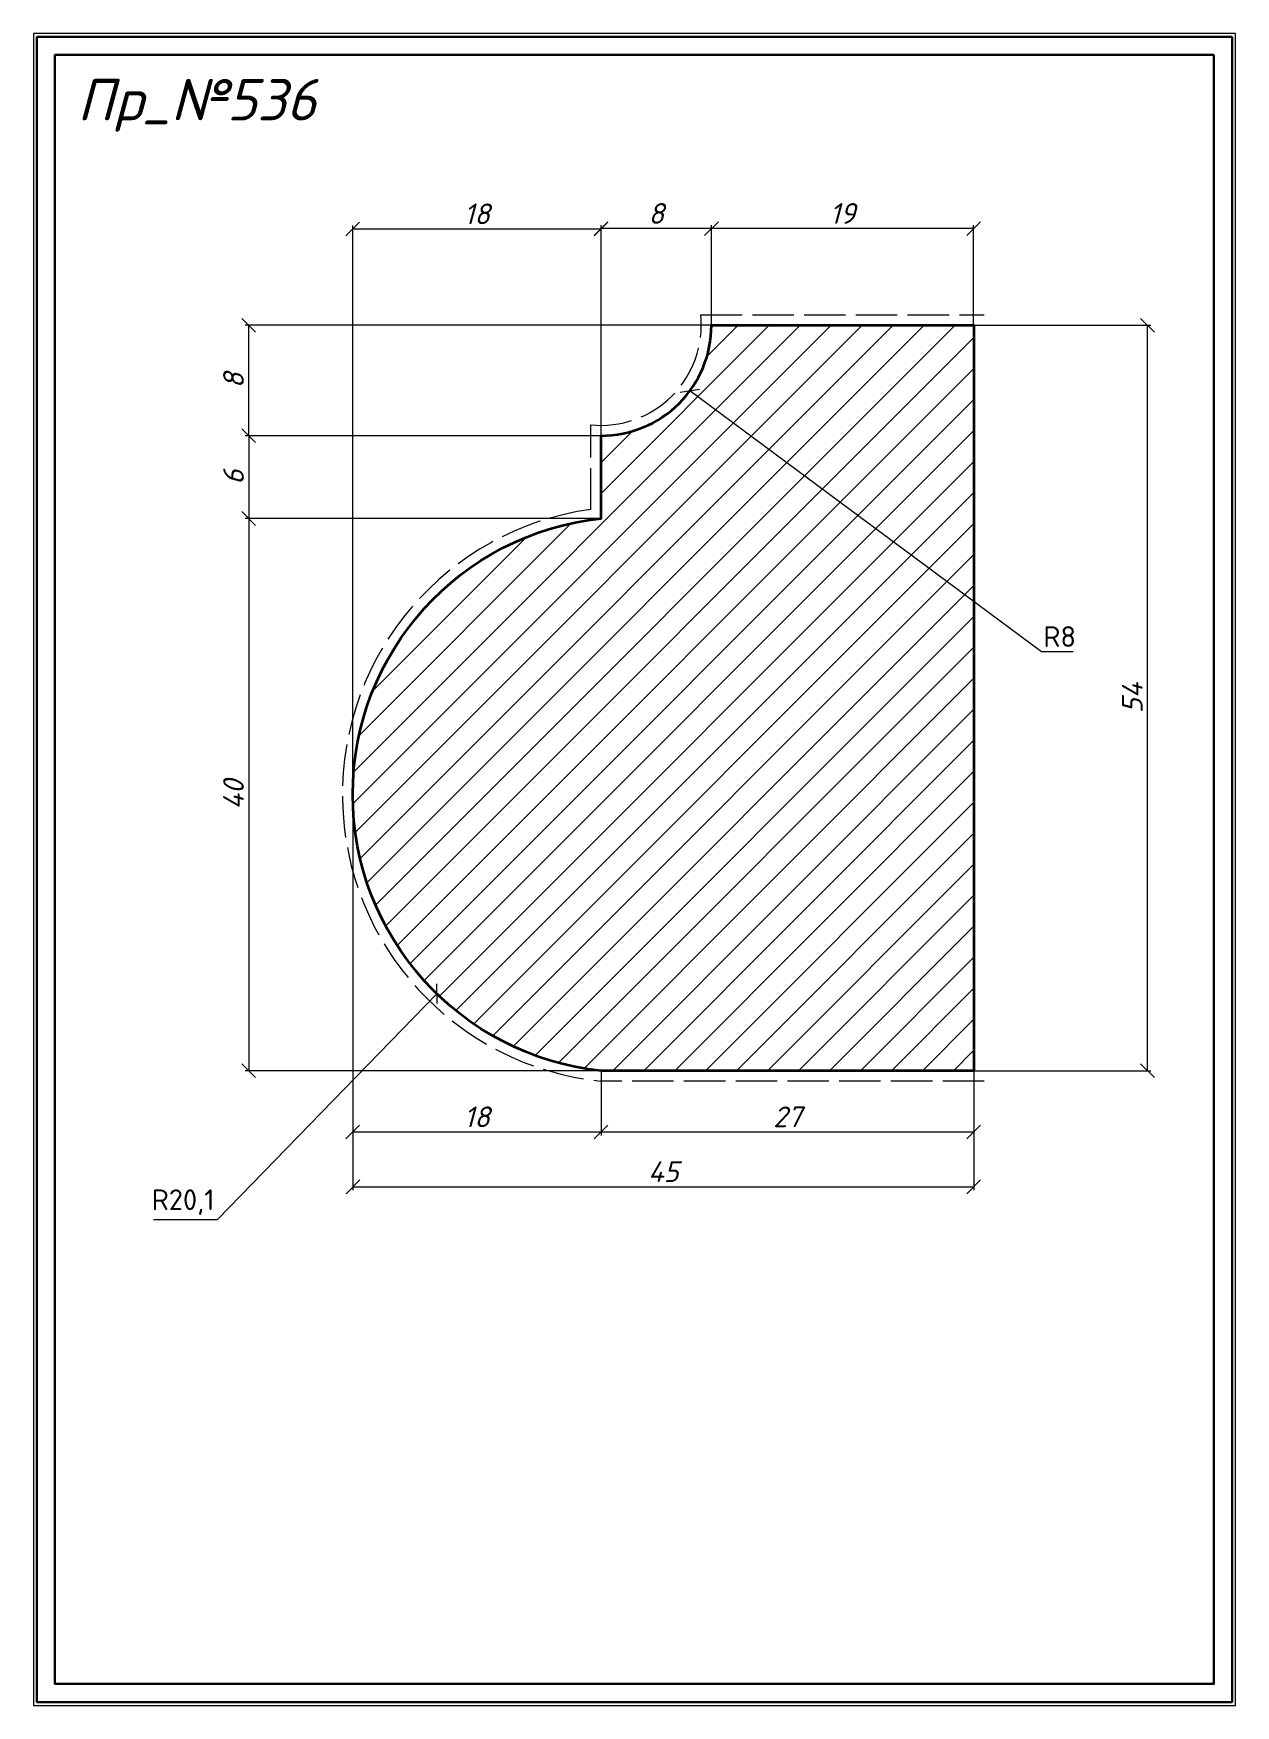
# Model space of a CAD drawing. Header units: millimetres. Extents: x 8705 to 8792, y -256 to -135.
import ezdxf

# ---------------------------------------------------------------- set-up
doc = ezdxf.new("R2010")
doc.units = ezdxf.units.MM
doc.linetypes.add('ACAD_ISO02W100', pattern=[15, 12, -3])
doc.layers.get('0').update_dxf_attribs({"lineweight": 13})
for name, color, linetype, lineweight in [('Пр_№536', 1, 'Continuous', 35), ('служебный слой ЛИНИИ ПУНКТИРНЫЕ', 7, 'ACAD_ISO02W100', 13), ('служебный слой НАДПИСИ', 7, 'Continuous', 13), ('служебный слой РАЗМЕРЫ', 7, 'Continuous', 9), ('служебный слой ШТАМП', 7, 'Continuous', 30), ('служебный слой ШТРИХОВКА', 7, 'Continuous', 5)]:
    doc.layers.add(name, color=color, linetype=linetype, lineweight=lineweight)
doc.styles.add('ЕСКД', font='isocpeur.ttf', dxfattribs={"oblique": 15})
doc.styles.add('ЕСКД профили размеры', font='isocpeur.ttf')
doc.dimstyles.new('ЕСКД', dxfattribs={"dimtxt": 3.5, "dimasz": 2.5, "dimexe": 0.25, "dimexo": 0, "dimgap": 0.35, "dimtad": 1, "dimdec": 1, "dimzin": 9, "dimtxsty": 'ЕСКД', "dimblk": 'OBLIQUE', "dimcen": 0, "dimclrd": 256, "dimclre": 256, "dimclrt": 256, "dimadec": 1, "dimazin": 0, "dimtfac": 1, "dimtdec": 1, "dimtmove": 0, "dimatfit": 3, "dimldrblk": 'DOTSMALL', "dimfxl": 1, "dimlwd": -1, "dimlwe": -1, "dimarcsym": 0})
doc.dimstyles.new('ЕСКД профили$4', dxfattribs={"dimtxt": 1.5, "dimasz": 1, "dimexe": 0.3, "dimexo": 0, "dimgap": 0.35, "dimtad": 1, "dimtoh": 1, "dimdec": 1, "dimzin": 9, "dimtxsty": 'ЕСКД профили размеры', "dimblk": 'OBLIQUE', "dimcen": 0, "dimse1": 1, "dimclrd": 256, "dimclre": 256, "dimclrt": 256, "dimadec": 1, "dimazin": 0, "dimtfac": 1, "dimtdec": 1, "dimtofl": 0, "dimtmove": 0, "dimatfit": 3, "dimldrblk": 'DOTSMALL', "dimfxl": 1, "dimlwd": -1, "dimlwe": -1, "dimarcsym": 2})

# ---------------------------------------------------------------- blocks, each defined once
blk = doc.blocks.new('_OBLIQUE')
at = {"color": 0, "linetype": 'ByBlock'}
blk.add_line((-0.5, -0.5), (0.5, 0.5), dxfattribs=at)
blk = doc.blocks.new('*D14')
at = {"layer": 'Defpoints', "color": 0, "transparency": 16777216}
for p in [(8745.87, -156.39), (8752.3, -161.15)]:
    blk.add_point(p, dxfattribs=at)
at = {"layer": 'служебный слой РАЗМЕРЫ', "transparency": 16777216}
for p, q in [((8777.78, -180.04), (8752.3, -161.15)), ((8780.08, -180.04), (8777.78, -180.04))]:
    blk.add_line(p, q, dxfattribs=at)
at = {"layer": 'служебный слой РАЗМЕРЫ', "transparency": 16777216, "rotation": 143.459916813807}
blk.add_blockref('_OBLIQUE', (8752.3, -161.15), dxfattribs=at)
at = {"layer": 'служебный слой РАЗМЕРЫ', "transparency": 16777216, "insert": (8779.11, -178.94), "char_height": 1.5, "attachment_point": 5, "style": 'ЕСКД профили размеры'}
blk.add_mtext('R8', dxfattribs=at)
blk = doc.blocks.new('_DotSmall')
at = {"color": 0, "linetype": 'ByBlock', "lineweight": -3, "const_width": 0.5}
blk.add_lwpolyline([(-0.0625, 0, 1), (0.0625, 0, 1)], format="xyb", close=True, dxfattribs=at)
blk = doc.blocks.new('*D13')
at = {"layer": 'Defpoints', "color": 0, "transparency": 16777216}
for p in [(8747.98, -190.39), (8733.97, -204.81)]:
    blk.add_point(p, dxfattribs=at)
at = {"layer": 'служебный слой РАЗМЕРЫ', "transparency": 16777216}
for p, q in [((8718.07, -221.16), (8733.97, -204.81)), ((8713.44, -221.16), (8718.07, -221.16))]:
    blk.add_line(p, q, dxfattribs=at)
at = {"layer": 'служебный слой РАЗМЕРЫ', "transparency": 16777216, "rotation": 45.80622128825556}
blk.add_blockref('_OBLIQUE', (8733.97, -204.81), dxfattribs=at)
at = {"layer": 'служебный слой РАЗМЕРЫ', "transparency": 16777216, "insert": (8715.58, -219.91), "char_height": 1.5, "attachment_point": 5, "style": 'ЕСКД профили размеры'}
blk.add_mtext('R20,1', dxfattribs=at)
blk = doc.blocks.new('*D10')
at = {"layer": 'Defpoints', "color": 0, "transparency": 16777216}
for p in [(8727.87, -190.39), (8745.87, -210.39), (8727.87, -214.83)]:
    blk.add_point(p, dxfattribs=at)
at = {"layer": 'служебный слой РАЗМЕРЫ', "transparency": 16777216}
for p, q in [((8727.87, -190.39), (8727.87, -215.08)), ((8745.87, -210.39), (8745.87, -215.08)), ((8745.87, -214.83), (8727.87, -214.83))]:
    blk.add_line(p, q, dxfattribs=at)
at = {"layer": 'служебный слой РАЗМЕРЫ', "transparency": 16777216, "rotation": 180}
blk.add_blockref('_OBLIQUE', (8727.87, -214.83), dxfattribs=at)
at = {"layer": 'служебный слой РАЗМЕРЫ', "transparency": 16777216}
blk.add_blockref('_OBLIQUE', (8745.87, -214.83), dxfattribs=at)
at = {"layer": 'служебный слой РАЗМЕРЫ', "transparency": 16777216, "insert": (8736.87, -213.73), "char_height": 1.5, "attachment_point": 5, "style": 'ЕСКД'}
blk.add_mtext('18', dxfattribs=at)
blk = doc.blocks.new('*D9')
at = {"layer": 'Defpoints', "color": 0, "transparency": 16777216}
for p in [(8745.87, -210.39), (8772.88, -210.39), (8745.87, -214.83)]:
    blk.add_point(p, dxfattribs=at)
at = {"layer": 'служебный слой РАЗМЕРЫ', "transparency": 16777216}
for p, q in [((8745.87, -210.39), (8745.87, -215.08)), ((8772.88, -210.39), (8772.88, -215.08)), ((8772.88, -214.83), (8745.87, -214.83))]:
    blk.add_line(p, q, dxfattribs=at)
at = {"layer": 'служебный слой РАЗМЕРЫ', "transparency": 16777216, "rotation": 180}
blk.add_blockref('_OBLIQUE', (8745.87, -214.83), dxfattribs=at)
at = {"layer": 'служебный слой РАЗМЕРЫ', "transparency": 16777216}
blk.add_blockref('_OBLIQUE', (8772.88, -214.83), dxfattribs=at)
at = {"layer": 'служебный слой РАЗМЕРЫ', "transparency": 16777216, "insert": (8759.38, -213.73), "char_height": 1.5, "attachment_point": 5, "style": 'ЕСКД'}
blk.add_mtext('27', dxfattribs=at)
blk = doc.blocks.new('*D8')
at = {"layer": 'Defpoints', "color": 0, "transparency": 16777216}
for p in [(8745.87, -170.39), (8720.33, -210.39), (8745.87, -210.39)]:
    blk.add_point(p, dxfattribs=at)
at = {"layer": 'служебный слой РАЗМЕРЫ', "transparency": 16777216}
for p, q in [((8745.87, -170.39), (8720.08, -170.39)), ((8720.33, -170.39), (8720.33, -210.39)), ((8745.87, -210.39), (8720.08, -210.39))]:
    blk.add_line(p, q, dxfattribs=at)
for p, rotation in [((8720.33, -170.39), 90), ((8720.33, -210.39), 270)]:
    blk.add_blockref('_OBLIQUE', p, dxfattribs=dict(at, rotation=rotation))
at = {"layer": 'служебный слой РАЗМЕРЫ', "transparency": 16777216, "insert": (8719.23, -190.39), "char_height": 1.5, "attachment_point": 5, "rotation": 90, "style": 'ЕСКД'}
blk.add_mtext('40', dxfattribs=at)
blk = doc.blocks.new('*D6')
at = {"layer": 'Defpoints', "color": 0, "transparency": 16777216}
for p in [(8745.87, -164.39), (8720.33, -170.39), (8745.87, -170.39)]:
    blk.add_point(p, dxfattribs=at)
at = {"layer": 'служебный слой РАЗМЕРЫ', "transparency": 16777216}
for p, q in [((8745.87, -164.39), (8720.08, -164.39)), ((8720.33, -164.39), (8720.33, -170.39)), ((8745.87, -170.39), (8720.08, -170.39))]:
    blk.add_line(p, q, dxfattribs=at)
for p, rotation in [((8720.33, -164.39), 90), ((8720.33, -170.39), 270)]:
    blk.add_blockref('_OBLIQUE', p, dxfattribs=dict(at, rotation=rotation))
at = {"layer": 'служебный слой РАЗМЕРЫ', "transparency": 16777216, "insert": (8719.23, -167.39), "char_height": 1.5, "attachment_point": 5, "rotation": 90, "style": 'ЕСКД'}
blk.add_mtext('6', dxfattribs=at)
blk = doc.blocks.new('*D5')
at = {"layer": 'Defpoints', "color": 0, "transparency": 16777216}
for p in [(8727.87, -149.42), (8745.87, -164.39), (8727.87, -190.29)]:
    blk.add_point(p, dxfattribs=at)
at = {"layer": 'служебный слой РАЗМЕРЫ', "transparency": 16777216}
for p, q in [((8727.87, -190.29), (8727.87, -149.17)), ((8745.87, -149.42), (8727.87, -149.42)), ((8745.87, -164.39), (8745.87, -149.17))]:
    blk.add_line(p, q, dxfattribs=at)
at = {"layer": 'служебный слой РАЗМЕРЫ', "transparency": 16777216, "rotation": 180}
blk.add_blockref('_OBLIQUE', (8727.87, -149.42), dxfattribs=at)
at = {"layer": 'служебный слой РАЗМЕРЫ', "transparency": 16777216}
blk.add_blockref('_OBLIQUE', (8745.87, -149.42), dxfattribs=at)
at = {"layer": 'служебный слой РАЗМЕРЫ', "transparency": 16777216, "insert": (8736.87, -148.32), "char_height": 1.5, "attachment_point": 5, "style": 'ЕСКД'}
blk.add_mtext('18', dxfattribs=at)
blk = doc.blocks.new('*D4')
at = {"layer": 'Defpoints', "color": 0, "transparency": 16777216}
for p in [(8753.87, -149.39), (8753.87, -156.39), (8772.87, -156.39)]:
    blk.add_point(p, dxfattribs=at)
at = {"layer": 'служебный слой РАЗМЕРЫ', "transparency": 16777216}
for p, q in [((8753.87, -156.39), (8753.87, -149.14)), ((8772.87, -149.39), (8753.87, -149.39)), ((8772.87, -156.39), (8772.87, -149.14))]:
    blk.add_line(p, q, dxfattribs=at)
at = {"layer": 'служебный слой РАЗМЕРЫ', "transparency": 16777216, "rotation": 180}
blk.add_blockref('_OBLIQUE', (8753.87, -149.39), dxfattribs=at)
at = {"layer": 'служебный слой РАЗМЕРЫ', "transparency": 16777216}
blk.add_blockref('_OBLIQUE', (8772.87, -149.39), dxfattribs=at)
at = {"layer": 'служебный слой РАЗМЕРЫ', "transparency": 16777216, "insert": (8763.37, -148.29), "char_height": 1.5, "attachment_point": 5, "style": 'ЕСКД'}
blk.add_mtext('19', dxfattribs=at)
blk = doc.blocks.new('*D3')
at = {"layer": 'Defpoints', "color": 0, "transparency": 16777216}
for p in [(8745.87, -149.39), (8753.87, -156.39), (8745.87, -164.39)]:
    blk.add_point(p, dxfattribs=at)
at = {"layer": 'служебный слой РАЗМЕРЫ', "transparency": 16777216}
for p, q in [((8745.87, -164.39), (8745.87, -149.14)), ((8753.87, -149.39), (8745.87, -149.39)), ((8753.87, -156.39), (8753.87, -149.14))]:
    blk.add_line(p, q, dxfattribs=at)
at = {"layer": 'служебный слой РАЗМЕРЫ', "transparency": 16777216, "rotation": 180}
blk.add_blockref('_OBLIQUE', (8745.87, -149.39), dxfattribs=at)
at = {"layer": 'служебный слой РАЗМЕРЫ', "transparency": 16777216}
blk.add_blockref('_OBLIQUE', (8753.87, -149.39), dxfattribs=at)
at = {"layer": 'служебный слой РАЗМЕРЫ', "transparency": 16777216, "insert": (8749.87, -148.29), "char_height": 1.5, "attachment_point": 5, "style": 'ЕСКД'}
blk.add_mtext('8', dxfattribs=at)

msp = doc.modelspace()

# ---------------------------------------------------------------- hatches: boundary and pattern name
at = {"layer": 'служебный слой ШТРИХОВКА'}
h = msp.add_hatch(dxfattribs=at)
h.set_pattern_fill('ANSI31', color=256, scale=0.5, style=0)
h.set_pattern_definition([(45, (8703.4647, -4.4376), (-1.122532, 1.122532), [])])
edge = h.paths.add_edge_path()
edge.add_line((8772.87, -156.39), (8772.87, -210.19))
edge.add_line((8753.87, -156.39), (8772.87, -156.39))
edge.add_arc((8745.87, -156.39), 8, 270, 360)
edge.add_line((8745.87, -164.39), (8745.87, -170.39))
edge.add_arc((8747.98, -190.39), 20.11, 96.0241, 263.9759)
edge.add_line((8745.87, -210.39), (8772.88, -210.39))

# ---------------------------------------------------------------- linework, layer by layer
at = {"layer": 'Пр_№536'}
msp.add_lwpolyline([(8772.88, -210.39), (8745.87, -210.39, -0.900024), (8745.87, -170.39), (8745.87, -164.39, 0.414214), (8753.87, -156.39), (8772.88, -156.39), (8772.88, -210.39)], format="xyb", dxfattribs=at)
at = {"layer": 'служебный слой ЛИНИИ ПУНКТИРНЫЕ', "ltscale": 0.25}
msp.add_lwpolyline([(8773.63, -211.14), (8745.84, -211.14, -0.886311), (8745.12, -169.73), (8745.12, -163.6, 0.476309), (8753.09, -155.64), (8773.63, -155.64)], format="xyb", dxfattribs=at)
at = {"layer": 'служебный слой ШТАМП', "color": 6, "lineweight": 5, "ltscale": 100}
msp.add_lwpolyline([(8791.86, -135.25), (8704.73, -135.25), (8704.73, -256.38), (8791.86, -256.38)], close=True, dxfattribs=at)
at = {"layer": 'служебный слой ШТАМП', "ltscale": 100}
for points in [[(8791.61, -135.5), (8704.98, -135.5), (8704.98, -256.13), (8791.61, -256.13)], [(8790.29, -136.81), (8706.29, -136.81), (8706.29, -254.81), (8790.29, -254.81)]]:
    msp.add_lwpolyline(points, close=True, dxfattribs=at)

# ---------------------------------------------------------------- texts
at = {"layer": 'служебный слой НАДПИСИ', "style": 'ЕСКД', "oblique": 15}
msp.add_text('Пр_№536', height=3, dxfattribs=at).set_placement((8707.9, -141.55))

# ---------------------------------------------------------------- dimensions: what is measured, and where the dimension line sits
at = {"layer": 'служебный слой РАЗМЕРЫ'}
for base, p1, p2, picture, middle in [((8727.87, -149.42), (8745.87, -164.39), (8727.87, -190.29), '*D5', (8736.87, -148.32)), ((8745.87, -149.39), (8753.87, -156.39), (8745.87, -164.39), '*D3', (8749.87, -148.29)), ((8753.87, -149.39), (8772.87, -156.39), (8753.87, -156.39), '*D4', (8763.37, -148.29)), ((8727.87, -214.83), (8745.87, -210.39), (8727.87, -190.39), '*D10', (8736.87, -213.73)), ((8745.87, -214.83), (8772.88, -210.39), (8745.87, -210.39), '*D9', (8759.38, -213.73))]:
    dim = msp.add_linear_dim(base=base, p1=p1, p2=p2, dimstyle='ЕСКД', override={"dimtxt": 1.5, "dimasz": 1}, dxfattribs=at)
    dim.commit()
    dim.dimension.update_dxf_attribs({"geometry": picture, "text_midpoint": middle})
for base, p1, p2 in [((8720.33, -156.39), (8745.87, -164.39), (8753.87, -156.39)), ((8785.47, -156.39), (8772.88, -210.39), (8772.88, -156.39))]:
    msp.add_linear_dim(base=base, p1=p1, p2=p2, angle=90, dimstyle='ЕСКД', override={"dimtxt": 1.5, "dimasz": 1}, dxfattribs=at).render()
for center, mpoint, picture, middle in [((8745.87, -156.39), (8752.3, -161.15), '*D14', (8779.11, -180.04)), ((8747.98, -190.39), (8733.97, -204.81), '*D13', (8715.58, -221.16))]:
    dim = msp.add_radius_dim(center=center, mpoint=mpoint, dimstyle='ЕСКД профили$4', dxfattribs=at)
    dim.commit()
    dim.dimension.update_dxf_attribs({"geometry": picture, "text_midpoint": middle, "dimtype": 132})
for base, p1, p2, picture, middle in [((8720.33, -170.39), (8745.87, -164.39), (8745.87, -170.39), '*D6', (8719.23, -167.39)), ((8720.33, -210.39), (8745.87, -170.39), (8745.87, -210.39), '*D8', (8719.23, -190.39))]:
    dim = msp.add_linear_dim(base=base, p1=p1, p2=p2, angle=90, dimstyle='ЕСКД', override={"dimtxt": 1.5, "dimasz": 1}, dxfattribs=at)
    dim.commit()
    dim.dimension.update_dxf_attribs({"geometry": picture, "text_midpoint": middle})
msp.add_linear_dim(base=(8772.88, -218.8), p1=(8727.89, -189.64), p2=(8772.88, -210.39), dimstyle='ЕСКД', override={"dimtxt": 1.5, "dimasz": 1}, dxfattribs=at).render()

doc.saveas('drawing.dxf')
